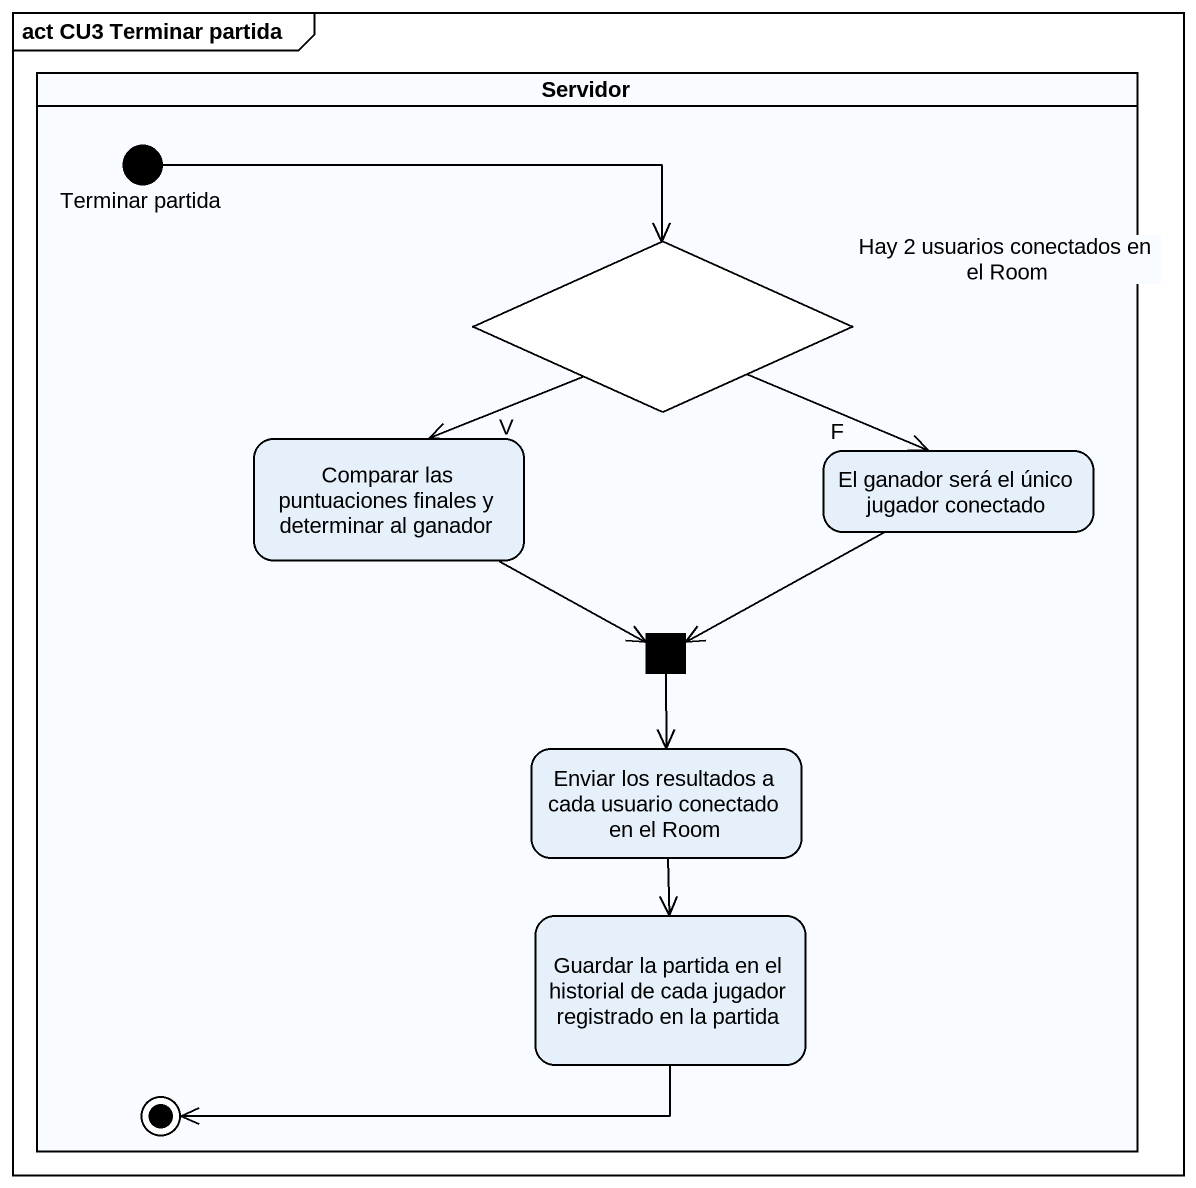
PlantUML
@startuml
mainframe act CU3 Terminar partida
hide empty description
state Servidor <<partition>> {
  state "Terminar partida" as Terminar_partida <<start>>
  state "Hay 2 usuarios conectados en el Room" as Hay_2_usuarios_conectados <<choice>>
  state "Comparar las puntuaciones finales y determinar al ganador" as Comparar_las_puntuaciones
  state "El ganador será el único jugador conectado" as El_ganador_será_el_único
  state fork1 <<join>>
  state "Enviar los resultados a cada usuario conectado en el Room" as Enviar_los_resultados_a
  state "Guardar la partida en el historial de cada jugador registrado en la partida" as Guardar_la_partida_en_el
  Guardar_la_partida_en_el -left-> [*]
}
Terminar_partida -right-> Hay_2_usuarios_conectados
Hay_2_usuarios_conectados --> Comparar_las_puntuaciones : V
Hay_2_usuarios_conectados -right-> El_ganador_será_el_único : F
Comparar_las_puntuaciones -right-> fork1
El_ganador_será_el_único -left-> fork1
fork1 --> Enviar_los_resultados_a
Enviar_los_resultados_a --> Guardar_la_partida_en_el
@enduml
